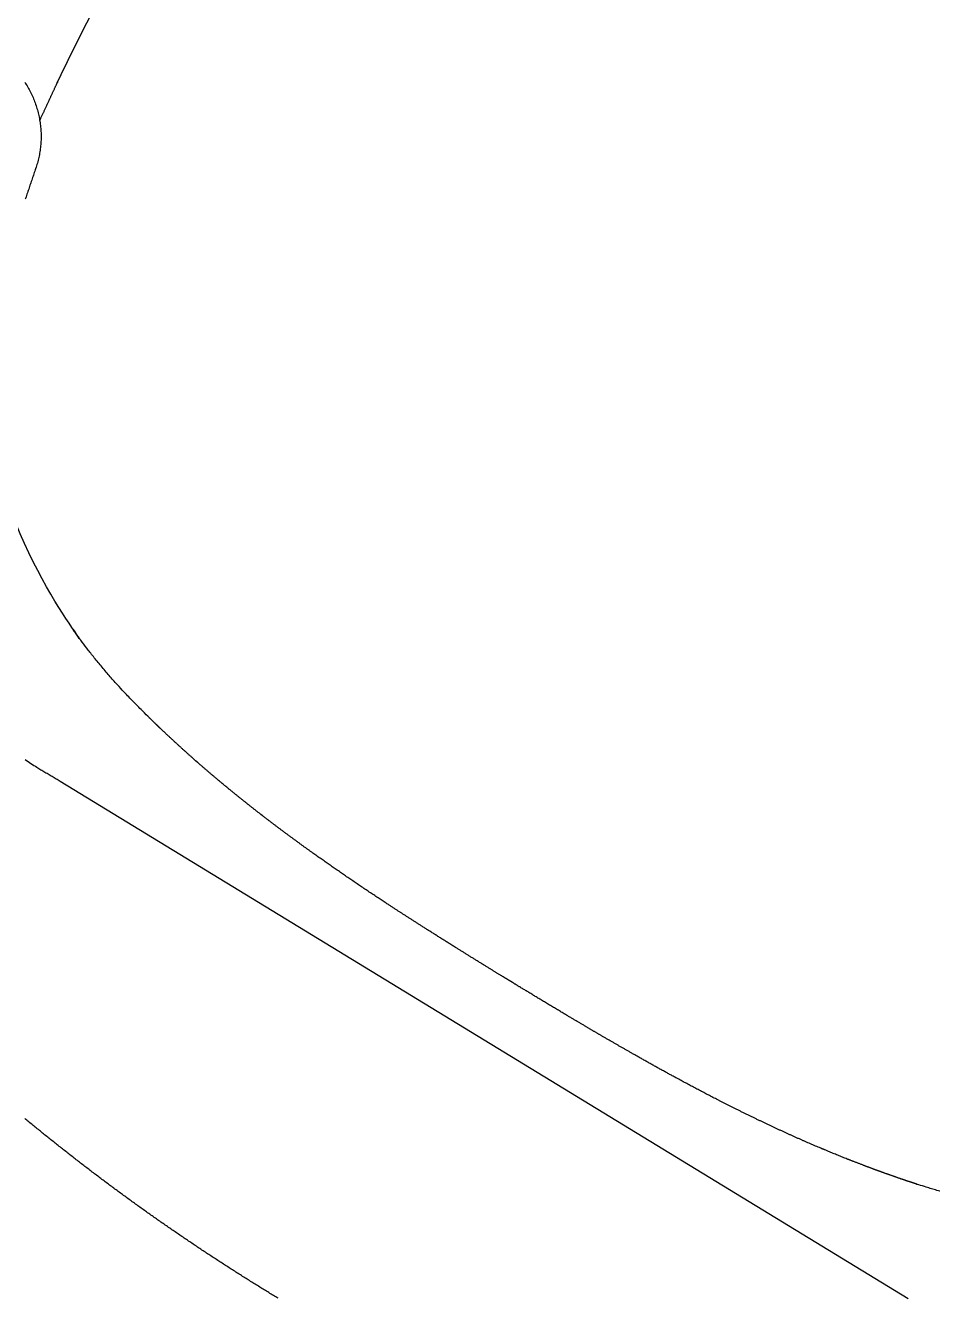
# Model space of a CAD drawing. Header units: inches. Extents: x 1174834 to 1369688, y -175882 to -108740.
# Drawn here: x 1319232.9 to 1319540.2, y -170013.2 to -169582.1 of the extents above; entities that cross this region are included whole.
import ezdxf

# ---------------------------------------------------------------- set-up
doc = ezdxf.new("R2010")
doc.units = ezdxf.units.IN
doc.header["$LTSCALE"] = 500
doc.header["$MEASUREMENT"] = 0
doc.linetypes.add('DASH', pattern=[0.35, 0.25, -0.1])
doc.layers.add('FF-FURN', color=51, linetype='Continuous')

# ---------------------------------------------------------------- blocks, each defined once
blk = doc.blocks.new('A$C48916692')
at = {"color": 3, "linetype": 'DASH', "ltscale": 150}
for points in [[(10163.76, 7271.96), (10164.17, 7271.69), (10164.59, 7271.43), (10165.01, 7271.17), (10165.44, 7270.92), (10165.86, 7270.67), (10166.3, 7270.43), (10166.73, 7270.2), (10167.17, 7269.98), (10167.61, 7269.76), (10168.06, 7269.54), (10168.51, 7269.34), (10168.96, 7269.14), (10169.42, 7268.95), (10169.87, 7268.76), (10170.33, 7268.58), (10170.8, 7268.41), (10171.26, 7268.24), (10171.73, 7268.08), (10172.2, 7267.93), (10172.67, 7267.79), (10173.15, 7267.65), (10173.62, 7267.52), (10174.1, 7267.4), (10174.58, 7267.28), (10175.06, 7267.17), (10175.55, 7267.07), (10176.03, 7266.98), (10176.52, 7266.89), (10177, 7266.81), (10177.49, 7266.74), (10177.98, 7266.67), (10178.47, 7266.61), (10178.96, 7266.56), (10179.46, 7266.52), (10179.95, 7266.48), (10180.44, 7266.45), (10180.93, 7266.43), (10181.43, 7266.41), (10181.92, 7266.41), (10182.42, 7266.41), (10182.91, 7266.41), (10183.4, 7266.43), (10183.9, 7266.45), (10184.39, 7266.48), (10184.88, 7266.52), (10185.37, 7266.56), (10185.87, 7266.61), (10186.36, 7266.67), (10186.85, 7266.74), (10187.33, 7266.81), (10187.82, 7266.89), (10188.31, 7266.98), (10188.79, 7267.07), (10189.28, 7267.18), (10189.76, 7267.29), (10190.24, 7267.4), (10190.72, 7267.53), (10191.19, 7267.66), (10191.67, 7267.79), (10192.14, 7267.94), (10192.61, 7268.09), (10193.08, 7268.25), (10193.51, 7268.4), (10193.94, 7268.55), (10194.37, 7268.7), (10194.8, 7268.84), (10195.23, 7268.99), (10195.66, 7269.14), (10196.1, 7269.29), (10196.53, 7269.43), (10196.96, 7269.58), (10197.39, 7269.73), (10197.82, 7269.87), (10198.25, 7270.02), (10198.69, 7270.17), (10199.12, 7270.31), (10199.55, 7270.46), (10199.98, 7270.6), (10200.42, 7270.75), (10200.85, 7270.89), (10201.28, 7271.03), (10201.72, 7271.18), (10202.15, 7271.32), (10202.58, 7271.46), (10203.01, 7271.61), (10203.45, 7271.75)], [(10393.35, 7271.82), (10393.69, 7271.33), (10394.02, 7270.83), (10394.35, 7270.34), (10394.67, 7269.84), (10395, 7269.34), (10395.31, 7268.83), (10395.62, 7268.33), (10395.93, 7267.82), (10396.14, 7267.48), (10396.35, 7267.13), (10396.55, 7266.79), (10396.76, 7266.45), (10396.97, 7266.11), (10397.17, 7265.77), (10397.38, 7265.42), (10397.58, 7265.08), (10397.79, 7264.74), (10397.99, 7264.39), (10398.2, 7264.05), (10398.4, 7263.71), (10398.61, 7263.36), (10398.81, 7263.02), (10399.01, 7262.67), (10399.22, 7262.33), (10399.42, 7261.99), (10399.62, 7261.64), (10399.83, 7261.3), (10400.03, 7260.95), (10400.23, 7260.61), (10400.43, 7260.26), (10400.6, 7259.98), (10576.02, 6972.7)], [(10575.89, 7186.13), (10575.65, 7186.52), (10575.42, 7186.91), (10575.18, 7187.3), (10574.94, 7187.69), (10574.71, 7188.08), (10574.47, 7188.47), (10574.23, 7188.86), (10574, 7189.24), (10573.76, 7189.63), (10573.52, 7190.02), (10573.28, 7190.41), (10573.05, 7190.79), (10572.81, 7191.18), (10572.57, 7191.57), (10572.33, 7191.96), (10572.09, 7192.34), (10571.85, 7192.73), (10571.61, 7193.12), (10571.37, 7193.5), (10571.13, 7193.89), (10570.89, 7194.28), (10570.65, 7194.66), (10570.41, 7195.05), (10570.17, 7195.43), (10569.93, 7195.82), (10569.68, 7196.21), (10569.44, 7196.59), (10569.2, 7196.98), (10568.96, 7197.36), (10568.71, 7197.75), (10568.47, 7198.13), (10568.23, 7198.52), (10567.98, 7198.9), (10567.74, 7199.29), (10567.5, 7199.67), (10567.25, 7200.05), (10567.01, 7200.44), (10566.76, 7200.82), (10566.52, 7201.21), (10566.27, 7201.59), (10566.03, 7201.97), (10565.78, 7202.36), (10565.54, 7202.74), (10565.29, 7203.12), (10565.04, 7203.51), (10564.8, 7203.89), (10564.55, 7204.27), (10564.3, 7204.65), (10564.05, 7205.04), (10563.81, 7205.42), (10563.56, 7205.8), (10563.31, 7206.18), (10563.06, 7206.56), (10562.81, 7206.94), (10562.56, 7207.33), (10562.31, 7207.71), (10562.06, 7208.09), (10561.81, 7208.47), (10561.56, 7208.85), (10561.31, 7209.23), (10561.06, 7209.61), (10560.81, 7209.99), (10560.56, 7210.37), (10560.31, 7210.75), (10560.06, 7211.13), (10559.81, 7211.51), (10559.56, 7211.89), (10559.3, 7212.27), (10559.05, 7212.65), (10558.8, 7213.03), (10558.54, 7213.41), (10558.29, 7213.79), (10558.04, 7214.17), (10557.78, 7214.54), (10557.53, 7214.92), (10557.28, 7215.3), (10557.02, 7215.68), (10556.77, 7216.06), (10556.51, 7216.43), (10556.26, 7216.81), (10556, 7217.19), (10555.75, 7217.57), (10555.49, 7217.94), (10555.23, 7218.32), (10554.98, 7218.7), (10554.72, 7219.07), (10554.46, 7219.45), (10554.21, 7219.83), (10553.95, 7220.2), (10553.69, 7220.58), (10553.43, 7220.96), (10553.17, 7221.33), (10552.92, 7221.71), (10552.66, 7222.08), (10552.4, 7222.46), (10552.14, 7222.83), (10551.88, 7223.21), (10551.62, 7223.58), (10551.36, 7223.96), (10551.1, 7224.33), (10550.84, 7224.71), (10550.58, 7225.08), (10550.32, 7225.45), (10550.06, 7225.83), (10549.8, 7226.2), (10549.53, 7226.58), (10549.27, 7226.95), (10549.01, 7227.32), (10548.75, 7227.69), (10548.49, 7228.07), (10548.22, 7228.44), (10547.96, 7228.81), (10547.7, 7229.19), (10547.43, 7229.56), (10547.17, 7229.93), (10546.91, 7230.3), (10546.64, 7230.67), (10546.38, 7231.04), (10546.11, 7231.42), (10545.85, 7231.79), (10545.58, 7232.16), (10545.32, 7232.53), (10545.05, 7232.9), (10544.79, 7233.27), (10544.52, 7233.64), (10544.25, 7234.01), (10543.99, 7234.38), (10543.72, 7234.75), (10543.45, 7235.12), (10543.18, 7235.49), (10542.92, 7235.86), (10542.65, 7236.23), (10542.38, 7236.6), (10542.11, 7236.97), (10541.84, 7237.34), (10541.58, 7237.7), (10541.31, 7238.07), (10541.04, 7238.44), (10540.77, 7238.81), (10540.5, 7239.18), (10540.23, 7239.54), (10539.96, 7239.91), (10539.69, 7240.28), (10539.42, 7240.65), (10539.15, 7241.01), (10538.88, 7241.38), (10538.6, 7241.75), (10538.33, 7242.11), (10538.06, 7242.48), (10537.79, 7242.85), (10537.52, 7243.21), (10537.24, 7243.58), (10536.97, 7243.94), (10536.7, 7244.31), (10536.42, 7244.68), (10536.15, 7245.04), (10535.88, 7245.41), (10535.6, 7245.77), (10535.33, 7246.13), (10535.05, 7246.5), (10534.78, 7246.86), (10534.51, 7247.23), (10534.23, 7247.59), (10533.95, 7247.96), (10533.68, 7248.32), (10533.4, 7248.68), (10533.13, 7249.05), (10532.85, 7249.41), (10532.57, 7249.77), (10532.3, 7250.13), (10532.02, 7250.5), (10531.74, 7250.86), (10531.47, 7251.22), (10531.19, 7251.58), (10530.91, 7251.95), (10530.63, 7252.31), (10530.35, 7252.67), (10530.08, 7253.03), (10529.8, 7253.39), (10529.52, 7253.75), (10529.24, 7254.11), (10528.96, 7254.47), (10528.68, 7254.83), (10528.4, 7255.19), (10528.12, 7255.55), (10527.84, 7255.91), (10527.56, 7256.27), (10527.28, 7256.63), (10527, 7256.99), (10526.72, 7257.35), (10526.43, 7257.71), (10526.15, 7258.07), (10525.87, 7258.43), (10525.59, 7258.79), (10525.31, 7259.14), (10525.02, 7259.5), (10524.74, 7259.86), (10524.46, 7260.22), (10524.17, 7260.58), (10523.89, 7260.93), (10523.61, 7261.29), (10523.32, 7261.65), (10523.04, 7262), (10522.75, 7262.36), (10522.47, 7262.72), (10522.18, 7263.07), (10521.9, 7263.43), (10521.61, 7263.79), (10521.33, 7264.14), (10521.04, 7264.5), (10520.75, 7264.85), (10520.47, 7265.21), (10520.18, 7265.56), (10519.9, 7265.92), (10519.61, 7266.27), (10519.32, 7266.63), (10519.03, 7266.98), (10518.75, 7267.33), (10518.46, 7267.69), (10518.17, 7268.04), (10517.88, 7268.4), (10517.59, 7268.75), (10517.3, 7269.1), (10517.02, 7269.45), (10516.73, 7269.81), (10516.44, 7270.16), (10516.15, 7270.51), (10515.86, 7270.86), (10515.57, 7271.22), (10515.28, 7271.57), (10514.99, 7271.92)]]:
    blk.add_lwpolyline(points, dxfattribs=at)
blk.add_rational_spline([(10176.76, 7266.85), (10169.87, 7263.65), (10163.92, 7260.9), (10163.92, 7260.9), (10163.92, 7260.9), (10162.17, 7260.06), (10160.38, 7259.2), (10157.38, 7257.74), (10154.24, 7256.19), (10151.09, 7254.64), (10147.79, 7252.97), (10144.49, 7251.31), (10140.97, 7249.51), (10137.45, 7247.71), (10133.7, 7245.75), (10129.95, 7243.8), (10126.08, 7241.75), (10122.21, 7239.7), (10118.19, 7237.54), (10114.16, 7235.39), (10110.02, 7233.13), (10105.87, 7230.88), (10101.57, 7228.52), (10097.26, 7226.16), (10092.81, 7223.69), (10060.31, 7204.45), (10026.68, 7187.26), (10026.28, 7187.04), (10025.93, 7186.86), (10025.16, 7186.45), (10024.5, 7186.1), (10023.84, 7185.76), (10023.05, 7185.35), (10022.27, 7184.94), (10021.44, 7184.52), (10020.62, 7184.1), (10019.17, 7183.36), (10017.71, 7182.62), (10015.82, 7181.68), (10013.93, 7180.74), (10011.95, 7179.76), (10009.97, 7178.79), (10007.62, 7177.65), (10005.27, 7176.51), (10002.94, 7175.39), (10000.63, 7174.28), (9998.49, 7173.27), (9998.48, 7173.26), (9998.47, 7173.26), (9998.14, 7173.1), (9997.7, 7172.9), (9997.26, 7172.7), (9996.8, 7172.49), (9996.78, 7172.48), (9996.76, 7172.47), (9992.01, 7170.2), (9987.24, 7167.98), (9986.1, 7167.25), (9984.94, 7166.5), (9982.66, 7165.03), (9980.48, 7163.61), (9978.31, 7162.19), (9976.8, 7161.2), (9975.29, 7160.21), (9974.25, 7159.53), (9973.21, 7158.84), (9972.23, 7158.19), (9971.24, 7157.54), (9970.26, 7156.88), (9969.28, 7156.22), (9968.31, 7155.56), (9967.33, 7154.9), (9966.36, 7154.23), (9965.4, 7153.55), (9964.29, 7152.77), (9963.18, 7151.99), (9962.11, 7151.21), (9961.05, 7150.44), (9959.73, 7149.47), (9947.82, 7140.33), (9936.99, 7129.93), (9907.9, 7103.52), (9912.28, 7064.47), (9912.28, 7064.47), (9912.28, 7064.47), (9917.22, 7033.36), (9933.25, 7006.24), (9965.51, 6948.74), (9999.47, 6892.22), (10015.16, 6866.21), (10031, 6840.3), (10046.8, 6814.37), (10062.76, 6788.53), (10062.76, 6788.53), (10062.76, 6788.53), (10097.51, 6732.49), (10133.9, 6677.51), (10133.9, 6677.51), (10133.9, 6677.51), (10150.69, 6650.85), (10176.11, 6632.24), (10208.84, 6610.49), (10245.63, 6624.3), (10259.83, 6629.17), (10273.39, 6635.59), (10274.86, 6636.32), (10276.04, 6636.91), (10277.21, 6637.5), (10278.41, 6638.13), (10279.62, 6638.76), (10280.66, 6639.31), (10281.7, 6639.87), (10282.73, 6640.43), (10283.77, 6641), (10284.8, 6641.57), (10285.83, 6642.14), (10286.86, 6642.72), (10287.89, 6643.29), (10288.98, 6643.9), (10290.06, 6644.51), (10291.63, 6645.4), (10293.2, 6646.29), (10295.46, 6647.58), (10297.72, 6648.87), (10300.07, 6650.23), (10301.26, 6650.92), (10302.43, 6651.59), (10302.43, 6651.59), (10302.43, 6651.59), (10306.59, 6654.82), (10310.78, 6658.01), (10310.78, 6658.01), (10310.78, 6658.01), (10310.8, 6658.02), (10310.82, 6658.04), (10311.21, 6658.35), (10311.59, 6658.65), (10311.97, 6658.95), (10312.26, 6659.17), (10312.27, 6659.18), (10312.28, 6659.18), (10314.16, 6660.62), (10316.21, 6662.17), (10318.26, 6663.73), (10320.35, 6665.3), (10322.44, 6666.87), (10324.21, 6668.18), (10325.98, 6669.5), (10327.68, 6670.75), (10329.39, 6672), (10330.71, 6672.96), (10332.03, 6673.92), (10332.78, 6674.45), (10333.53, 6674.99), (10334.25, 6675.51), (10334.98, 6676.02), (10335.59, 6676.45), (10336.2, 6676.88), (10336.91, 6677.38), (10337.24, 6677.6), (10337.61, 6677.86), (10337.61, 6677.86), (10337.61, 6677.86), (10368.27, 6699.91), (10400.24, 6720.02), (10400.24, 6720.02), (10400.24, 6720.02), (10404.47, 6722.86), (10408.54, 6725.6), (10412.61, 6728.35), (10416.51, 6731.01), (10420.4, 6733.67), (10424.17, 6736.26), (10427.93, 6738.85), (10431.51, 6741.36), (10435.1, 6743.86), (10438.56, 6746.31), (10442.01, 6748.75), (10445.22, 6751.05), (10448.43, 6753.36), (10451.42, 6755.54), (10454.41, 6757.71), (10457.23, 6759.8), (10460.04, 6761.89), (10462.71, 6763.89), (10464.3, 6765.09), (10465.84, 6766.26), (10465.84, 6766.26), (10465.84, 6766.26), (10472.11, 6771.15), (10478.29, 6776.16)], [0.999838019035, 0.999887936586, 1, 1, 1, 1, 1, 1, 1, 1, 1, 1, 1, 1, 1, 1, 1, 1, 1, 1, 1, 1, 1, 1, 1, 0.999520795268, 1, 1, 1, 1, 1, 1, 1, 1, 1, 1, 1, 1, 1, 1, 1, 1, 1, 1, 1, 1, 1, 1, 1, 1, 1, 1, 1, 1, 1, 0.999990679768, 1, 1, 1, 1, 1, 1, 1, 1, 1, 1, 1, 1, 1, 1, 1, 1, 1, 1, 1, 1, 1, 1, 1, 0.998450804252, 1, 0.890297029991, 1, 1, 1, 0.982314669022, 1, 0.999889591183, 1, 0.999995732862, 1, 0.999995732859, 1, 1, 1, 0.999889591183, 1, 1, 1, 0.982314669022, 1, 0.890297029991, 1, 0.998450804252, 1, 1, 1, 1, 1, 1, 1, 1, 1, 1, 1, 1, 1, 1, 1, 1, 1, 1, 1, 1, 1, 1, 1, 1, 1, 0.99999067977, 1, 1, 1, 1, 1, 1, 1, 1, 1, 1, 1, 1, 1, 1, 1, 1, 1, 1, 1, 1, 1, 1, 1, 1, 1, 1, 1, 1, 1, 1, 1, 1, 1, 0.999520795267, 1, 1, 1, 1, 1, 1, 1, 1, 1, 1, 1, 1, 1, 1, 1, 1, 1, 1, 1, 1, 1, 1, 1, 1, 1, 0.999864008869, 0.999819535565], degree=2, knots=[218.72272, 218.72272, 218.72272, 219, 219, 220, 220, 221, 221, 222, 222, 223, 223, 224, 224, 225, 225, 226, 226, 227, 227, 228, 228, 229, 229, 230, 230, 231, 231, 232, 232, 233, 233, 234, 234, 235, 235, 236, 236, 237, 237, 238, 238, 239, 239, 240, 240, 241, 241, 242, 242, 243, 243, 244, 244, 245, 245, 246, 246, 247, 247, 248, 248, 249, 249, 250, 250, 251, 251, 252, 252, 253, 253, 254, 254, 255, 255, 256, 256, 257, 257, 258, 258, 259, 259, 260, 260, 261, 261, 262, 262, 263, 263, 264, 264, 265, 265, 266, 266, 267, 267, 268, 268, 269, 269, 270, 270, 271, 271, 272, 272, 273, 273, 274, 274, 275, 275, 276, 276, 277, 277, 278, 278, 279, 279, 280, 280, 281, 281, 282, 282, 283, 283, 284, 284, 285, 285, 286, 286, 287, 287, 288, 288, 289, 289, 290, 290, 291, 291, 292, 292, 293, 293, 294, 294, 295, 295, 296, 296, 297, 297, 298, 298, 299, 299, 300, 300, 301, 301, 302, 302, 303, 303, 304, 304, 305, 305, 306, 306, 307, 307, 308, 308, 309, 309, 310, 310, 311, 311, 312, 312, 312.336485, 312.336485, 312.336485], dxfattribs=at)
at = {"layer": 'FF-FURN', "color": 250, "linetype": 'Continuous'}
blk.add_rational_spline([(10532.92, 6837.48), (10533.65, 6839.14), (10534.3, 6840.71), (10534.3, 6840.71), (10534.3, 6840.71), (10552.06, 6885.94), (10545.72, 6934.11), (10545.22, 6937.62), (10544.69, 6940.62), (10544.16, 6943.62), (10543.36, 6947.43), (10542.56, 6951.25), (10541.56, 6955.03), (10540.57, 6958.82), (10539.92, 6961), (10539.27, 6963.19), (10538.81, 6964.7), (10538.35, 6966.2), (10537.66, 6968.38), (10536.97, 6970.57), (10535.84, 6973.94), (10534.85, 6976.89), (10533.37, 6981.02), (10533.37, 6981.02), (10533.37, 6981.02), (10531.32, 6986.65), (10529.15, 6992.24), (10528.99, 6992.65), (10528.82, 6993.06), (10526.48, 6998.99), (10523.84, 7005.11), (10521.2, 7011.23), (10518.3, 7017.46), (10515.41, 7023.69), (10512.26, 7030.02), (10509.11, 7036.36), (10506.58, 7041.17), (10504.06, 7045.99), (10501.4, 7050.91), (10498.75, 7055.84), (10495.97, 7060.79), (10493.18, 7065.73), (10491.25, 7069.09), (10489.33, 7072.45), (10487.11, 7076.26), (10484.89, 7080.07), (10482.09, 7084.79), (10479.3, 7089.5), (10475.9, 7095.16), (10472.5, 7100.81), (10470.57, 7103.96), (10469.04, 7106.45), (10468.64, 7107.1), (10468.56, 7107.22), (10468.49, 7107.34), (10468.42, 7107.46), (10468.35, 7107.58), (10467.95, 7108.23), (10466.43, 7110.73), (10464.52, 7113.89), (10461.04, 7119.5), (10457.57, 7125.11), (10454.65, 7129.75), (10451.73, 7134.39), (10449.36, 7138.1), (10446.99, 7141.82), (10444.88, 7145.07), (10442.77, 7148.32), (10439.65, 7153.06), (10436.52, 7157.79), (10433.35, 7162.41), (10430.18, 7167.02), (10427.05, 7171.47), (10423.93, 7175.92), (10419.73, 7181.61), (10415.53, 7187.31), (10411.32, 7192.73), (10407.1, 7198.15), (10402.87, 7203.3), (10398.63, 7208.44), (10394.43, 7213.24), (10394.14, 7213.58), (10393.85, 7213.91), (10389.87, 7218.39), (10385.8, 7222.79), (10382.8, 7225.99), (10380.63, 7228.22), (10378.14, 7230.77), (10376.52, 7232.38), (10374.89, 7233.99), (10373.77, 7235.09), (10372.64, 7236.19), (10370.99, 7237.76), (10369.34, 7239.34), (10366.43, 7241.95), (10363.52, 7244.57), (10360.49, 7247.02), (10357.47, 7249.48), (10355.04, 7251.32), (10352.61, 7253.16), (10349.72, 7255.22), (10349.72, 7255.22), (10349.72, 7255.22), (10309.78, 7282.88), (10261.43, 7287.76), (10261.37, 7287.76), (10261.3, 7287.77)], [1, 1, 1, 1, 1, 0.96828063382, 1, 1, 1, 1, 1, 1, 1, 1, 1, 1, 1, 1, 1, 1, 1, 1, 1, 1, 1, 0.999944623926, 1, 1, 1, 1, 1, 1, 1, 1, 1, 1, 1, 1, 1, 1, 1, 1, 1, 1, 1, 1, 1, 1, 1, 1, 1, 1, 1, 1, 1, 1, 1, 1, 1, 1, 1, 1, 1, 1, 1, 1, 1, 1, 1, 1, 1, 1, 1, 1, 1, 1, 1, 1, 1, 1, 1, 1, 1, 0.999944623926, 1, 1, 1, 1, 1, 1, 1, 1, 1, 1, 1, 1, 1, 1, 1, 1, 1, 1, 1, 0.96828063382, 1, 1, 1], degree=2, knots=[150.252666, 150.252666, 150.252666, 151, 151, 152, 152, 153, 153, 154, 154, 155, 155, 156, 156, 157, 157, 158, 158, 159, 159, 160, 160, 161, 161, 162, 162, 163, 163, 164, 164, 165, 165, 166, 166, 167, 167, 168, 168, 169, 169, 170, 170, 171, 171, 172, 172, 173, 173, 174, 174, 175, 175, 176, 176, 177, 177, 178, 178, 179, 179, 180, 180, 181, 181, 182, 182, 183, 183, 184, 184, 185, 185, 186, 186, 187, 187, 188, 188, 189, 189, 190, 190, 191, 191, 192, 192, 193, 193, 194, 194, 195, 195, 196, 196, 197, 197, 198, 198, 199, 199, 200, 200, 201, 201, 202, 202, 202.028004, 202.028004, 202.028004], dxfattribs=at)

msp = doc.modelspace()

# ---------------------------------------------------------------- block references
at = {"color": 3, "xscale": -1, "rotation": 90}
msp.add_blockref('A$C48916692', (1326504.56, -159437.57), dxfattribs=at)

doc.saveas('drawing.dxf')
